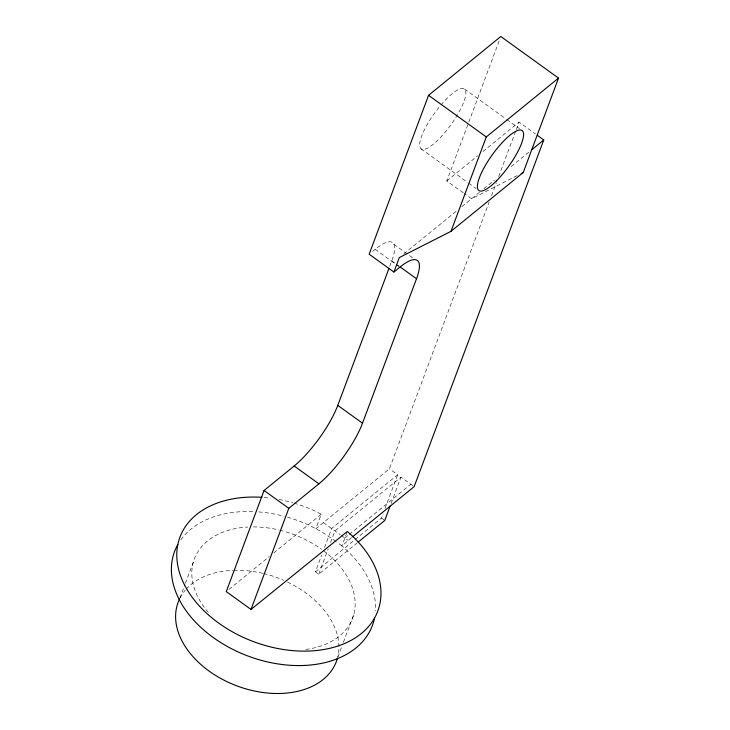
<?xml version="1.0" encoding="UTF-8"?>
<svg xmlns="http://www.w3.org/2000/svg" width="730" height="730" viewBox="0 0 730 730"><rect width="100%" height="100%" fill="white"/><g stroke="black" fill="none" stroke-linecap="round" stroke-linejoin="round"><path stroke-width="0.55" stroke-dasharray="3.65 2.74" d="M179.845 598.144L184.982 584.402M185.374 583.343L193.286 562.2M389.793 266.231L391.773 260.92A52.797 14.317 -54.2 0 0 375.174 249.313L372.601 251.412M293.953 503.089A105.604 72.151 20.5 0 1 314.621 510.863L321.246 514.267L315.844 528.712L389.409 468.806L489.118 202.128M463.285 192.839L446.796 180.949L499.612 39.685M357.463 542.682L318.718 574.236L315.415 571.855L321.738 554.946M324.503 547.546L331.621 528.52L397.658 474.746L389.409 468.806M318.718 574.236L328.199 548.869M330.571 542.527L334.915 530.902L400.962 477.128L414.147 486.636M346.923 532.535L341.914 545.949A105.604 72.151 20.5 0 1 375.466 610.864M491.509 195.731L496.3 182.929M498.69 176.532L515.836 130.661M516.238 129.593L519.03 122.129L535.519 134.01M355.045 539.589L381.462 518.081L383.04 513.856M385.011 508.573L397.658 474.746M391.079 503.545L400.962 477.128M337.862 657.137L341.813 646.57M343.392 642.336L353.667 614.861M351.632 537.545L341.914 545.949L336.895 542.098M446.796 180.949L477.63 155.846M482.913 151.539L519.03 122.129M403.699 254.013L457.436 210.258M461.844 206.672L479.464 192.328M483.862 188.732L494.438 180.127M511.173 166.495L529.67 151.439M228.901 589.466L269.361 556.515M273.75 552.938L321.246 514.267M344.815 538.028L348.338 535.163M349.214 534.451L410.853 484.255M315.415 571.855L354.159 540.309M517.141 175.611L471.534 198.779L464.207 193.496M464.517 89.033L505.744 118.753M506.656 119.419L519.486 128.662M421.027 148.801L467.757 182.482M468.669 183.148L475.996 188.431M393.963 244.368L413.198 258.238M391.773 260.92L395.441 263.557M396.353 264.214L399.1 266.204M375.174 249.313L395.332 263.84M396.253 264.506L399 266.487M381.462 518.081L384.756 520.463M323.372 522.58L340.317 534.789M341.22 535.437L348.11 540.41M336.055 541.45L320.917 531.321L309.219 525.308A105.604 72.151 20.5 0 0 287.492 517.223M180.118 597.833A84.479 57.725 20.5 0 1 185.438 590.013M186.15 589.201A84.479 57.725 20.5 0 1 232.751 570.322M233.846 570.285A84.479 57.725 20.5 0 1 262.581 573.278M263.612 573.524A84.479 57.725 20.5 0 1 283.66 580.295M287.51 582.056A84.479 57.725 20.5 0 1 337.725 657.192M323.454 550.657A84.479 57.725 20.5 0 1 354.324 612.105A84.479 57.725 20.5 0 1 303.37 649.691M208.305 612.333A84.479 57.725 20.5 0 1 247.871 527.042M253.346 526.896A84.479 57.725 20.5 0 1 278.787 529.943M279.809 530.19A84.479 57.725 20.5 0 1 321.629 549.316M180.867 539.789A105.604 72.151 20.5 0 1 254.505 511.648M258.721 511.922A105.604 72.151 20.5 0 1 284.308 516.347M264.123 497.477A105.604 72.151 20.5 0 1 270.501 498.134M279.033 499.484A105.604 72.151 20.5 0 1 292.894 502.778M440.893 105.047A36.965 10.019 -54.2 0 1 463.742 102.036A36.965 10.019 -54.2 0 1 424.039 149.394A36.965 10.019 -54.2 0 1 440.226 105.841"/><path stroke-width="1.09" d="M388.999 268.348L337.771 405.369A52.797 14.317 -54.2 0 1 294.172 465.986L264.068 490.496L226.263 591.61L251.001 609.44L347.307 531.504A105.604 72.151 20.5 0 1 337.588 646.132A105.604 72.151 20.5 0 1 184.425 584.739A105.604 72.151 20.5 0 1 262.015 497.322M393.899 272.044L399.301 257.599L450.985 231.337L523.227 172.517L558.523 78.11L500.798 36.5L428.565 95.32L369.161 254.213L393.899 272.044L399.912 267.143A52.797 14.317 -54.2 0 1 416.511 278.75L362.509 423.199A52.797 14.317 -54.2 0 1 318.901 483.817L288.806 508.326L251.001 609.44M450.985 231.337L486.289 136.93L558.523 78.11M390.285 505.662L384.756 520.463L358.339 541.97M537.353 135.333L543.768 139.959L414.147 486.636L352.517 536.824M531.431 149.997L543.768 139.959M521.193 173.548L523.227 172.517M428.565 95.32L486.289 136.93M400.022 266.861L416.511 278.75M337.771 405.369L362.509 423.199M294.172 465.986L318.901 483.817M264.068 490.496L288.806 508.326M337.461 658.195A84.479 57.725 20.5 0 1 236.776 685.835A84.479 57.725 20.5 0 1 179.653 598.764M374.545 617.954A105.604 72.151 20.5 0 1 248.264 656.142A105.604 72.151 20.5 0 1 177.846 544.507M496.354 180.967A36.965 10.019 -54.2 0 0 522.233 130.643A36.965 10.019 -54.2 0 0 482.886 169.962A36.965 10.019 -54.2 0 0 496.354 180.967"/></g></svg>
